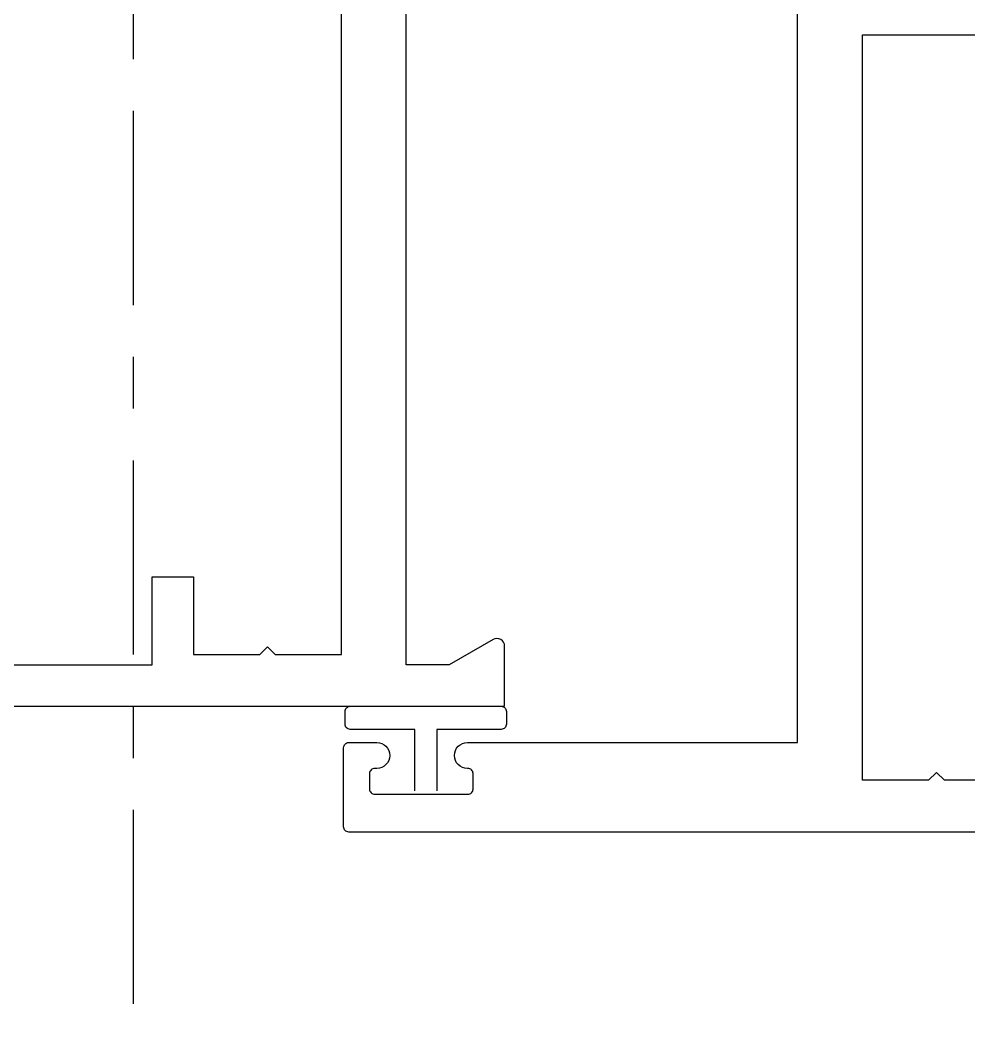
# Model space of a CAD drawing. Extents: x -7.4 to 79.9, y -10.6 to 40.1.
# Drawn here: x 19.895 to 21.728, y 4.996 to 6.946 of the extents above; entities that cross this region are included whole.
import ezdxf

# ---------------------------------------------------------------- set-up
doc = ezdxf.new("R2010")
doc.units = 0
doc.header["$LTSCALE"] = 0.25
doc.header["$MEASUREMENT"] = 0
doc.linetypes.add('CENTER2', pattern=[1.125, 0.75, -0.125, 0.125, -0.125])
doc.layers.get('0').update_dxf_attribs({"linetype": 'CONTINUOUS'})
for name, color, linetype in [('CENTERLINE', 40, 'CENTER2'), ('FRAME', 1, 'CONTINUOUS'), ('MISC', 7, 'CONTINUOUS'), ('VENT', 5, 'CONTINUOUS')]:
    doc.layers.add(name, color=color, linetype=linetype)

# ---------------------------------------------------------------- blocks, each defined once
blk = doc.blocks.new('05P11-Z-BAR')
blk.add_lwpolyline([(-2.1635, 2.28, -0.414214), (-2.1535, 2.29), (-2.0005, 2.29, -0.414214), (-1.9905, 2.28), (-1.9905, 2.226, -1), (-2.0405, 2.226), (-2.0405, 2.23, 0.414214), (-2.0505, 2.24), (-2.0805, 2.24, 0.414214), (-2.0905, 2.23), (-2.0905, 2.05, 0.414214), (-2.0805, 2.04), (-2.0505, 2.04, 0.414214), (-2.0405, 2.05), (-2.0405, 2.051, -1), (-1.9905, 2.051), (-1.9905, 1.413), (-0.4035, 1.413, -0.414214)], format="xyb")
blk.add_lwpolyline([(-2.1635, 0.697), (-2.1635, 2.28)])
blk.add_lwpolyline([(-2.0635, 1.1605), (-2.0635, 1.288), (-0.6235, 1.288), (-0.6235, 1.002), (-2.0635, 1.002), (-2.0635, 1.1295), (-2.0485, 1.145)], close=True)
blk = doc.blocks.new('05P02-T-BAR')
for points in [[(-2.1635, 2.125), (-2.1635, 1.406), (-2.1635, 0.687), (-2.0475, 0.687, 0.57735), (-2.0345, 0.7095), (-2.0835, 0.7944), (-2.0835, 0.877), (-0.483, 0.877, -0.414214)], [(-2.0835, 1.81), (-2.0835, 1.368), (-1.9135, 1.368), (-1.9135, 1.288), (-2.0635, 1.288), (-2.0635, 1.16), (-2.0485, 1.145), (-2.0635, 1.13), (-2.0635, 1.002), (-0.6335, 1.002, 0.414214), (-0.6235, 1.012), (-0.6235, 1.278, 0.414214), (-0.6335, 1.288), (-0.7835, 1.288, -0.414214), (-0.7935, 1.298), (-0.7935, 1.358, -0.414214), (-0.7835, 1.368), (-0.6335, 1.368, 0.414214), (-0.6235, 1.378), (-0.6235, 1.6775, 0.412738)]]:
    blk.add_lwpolyline(points, format="xyb")

msp = doc.modelspace()

# ---------------------------------------------------------------- linework, layer by layer
at = {"layer": 'CENTERLINE', "ltscale": 2}
msp.add_line((20.1138, 8.1206), (20.1138, 4.9956), dxfattribs=at)
at = {"layer": 'MISC', "linetype": 'Continuous'}
msp.add_lwpolyline([(20.6577, 5.4575), (20.6577, 5.576), (20.533, 5.576, -0.414214), (20.523, 5.586), (20.523, 5.6106, -0.414214), (20.533, 5.6206), (20.8246, 5.6206, -0.414214), (20.8346, 5.6106), (20.8346, 5.586, -0.414214), (20.8246, 5.576), (20.7, 5.576), (20.7, 5.4575)], format="xyb", dxfattribs=at)

# ---------------------------------------------------------------- block references
at = {"layer": 'FRAME', "rotation": 90}
msp.add_blockref('05P02-T-BAR', (21.5183, 7.7841), dxfattribs=at)
at = {"layer": 'VENT', "rotation": 90}
msp.add_blockref('05P11-Z-BAR', (22.8103, 7.5411), dxfattribs=at)

doc.saveas('drawing.dxf')
